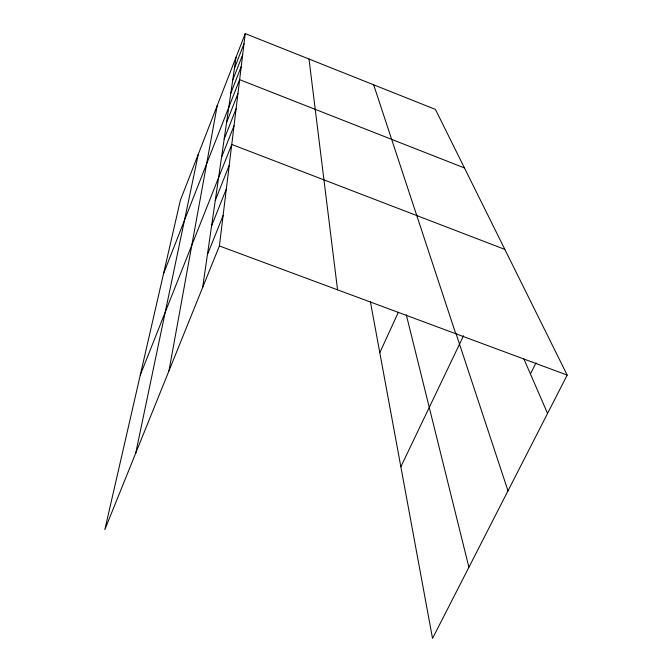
<?xml version="1.0" encoding="UTF-8"?>
<svg xmlns="http://www.w3.org/2000/svg" width="672" height="672" viewBox="0 0 672 672"><rect width="100%" height="100%" fill="white"/><g stroke="black" fill="none" stroke-linecap="round" stroke-linejoin="round"><path stroke-width="1.01" d="M245.238 33.6L180.373 200.273L104.824 529.67L219.408 245.96L245.238 33.6L435.431 109.418L567.176 375.085L432.533 638.4L370.39 301.711M202.675 287.398L236.04 57.229M168.949 370.902L217.224 105.58M135.71 453.197L198.307 154.199M234.444 68.233L244.012 43.705M232.714 80.17L242.676 54.676M230.832 93.164L241.223 66.612M163.54 273.689L239.635 79.674L464.461 167.958M226.59 122.455L237.947 93.568M224.179 139.037L236.09 108.839M221.533 157.349L234.032 125.714M140.288 375.052L231.756 144.446L504.857 249.413M215.3 200.323L229.211 165.379M211.613 225.775L226.355 188.899M207.438 254.57L223.112 215.544M379.798 352.708L398.353 312.228M400.856 466.78L463.546 335.748M530.426 373.976L536.029 362.804M219.408 245.96L567.176 375.085M523.891 358.932L547.571 413.44M455.944 333.312L507.982 490.846M373.657 84.79L455.742 333.715M406.3 314.798L468.905 567.26M309.002 59.018L337.554 289.825"/></g></svg>
